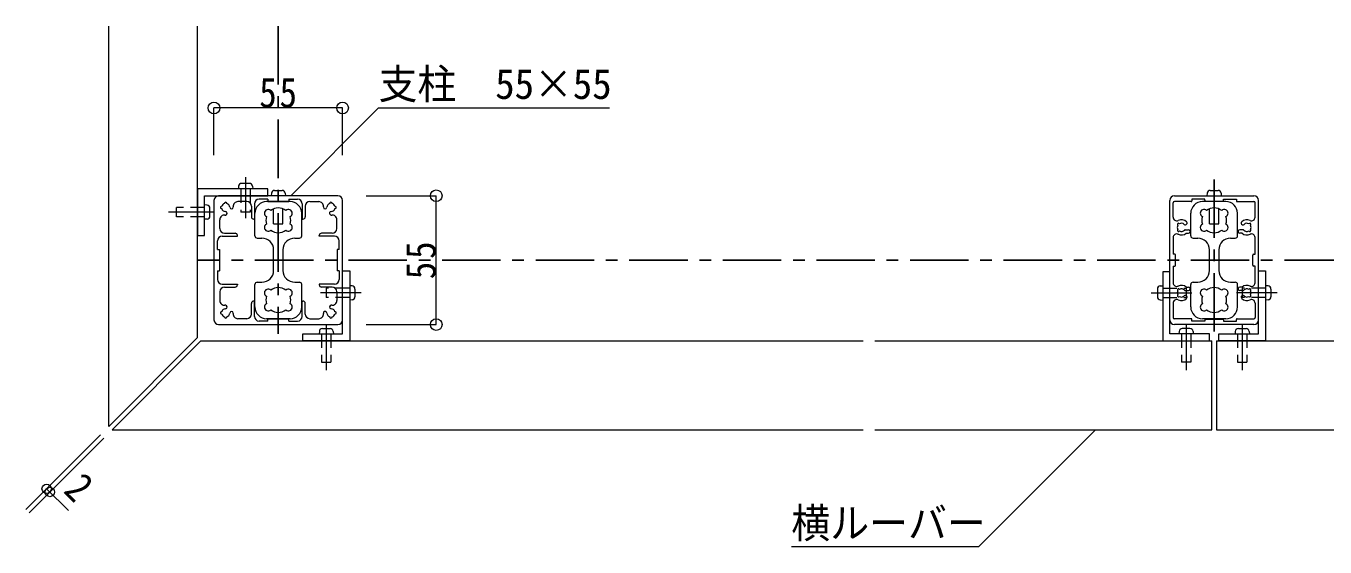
# Model space of a CAD drawing. Units: millimetres at full size, sheet at 1:5; some dimension numbers follow another scale. Extents: x -1050 to 1050, y -742 to 742.
# Drawn here: x -260 to 295, y -374 to -152 of the extents above; entities that cross this region are included whole.
import ezdxf
from ezdxf.enums import TextEntityAlignment as Align

# ---------------------------------------------------------------- set-up
doc = ezdxf.new("R2010")
doc.units = ezdxf.units.MM
doc.header["$LTSCALE"] = 5
doc.linetypes.add('CHAIN1', pattern=[8, 5, -1, 1, -1])
doc.linetypes.add('DASHED1', pattern=[1.8, 1.2, -0.6])
doc.layers.add('0-0_通り芯', color=7, linetype='CHAIN1')
for name, color, linetype, lineweight in [('0-3_寸法', 54, 'Continuous', 20), ('0-4_手摺部材', 92, 'Continuous', 20), ('0-6_パネル', 4, 'Continuous', 20), ('0-9_文字', 3, 'Continuous', 20), ('0-A_支柱', 6, 'Continuous', 20), ('0-B_足元', 4, 'Continuous', 20)]:
    doc.layers.add(name, color=color, linetype=linetype, lineweight=lineweight)
doc.styles.add('ＭＳ ゴシック', font='')
doc.styles.get('ＭＳ ゴシック').set_extended_font_data('MS Gothic')

# ---------------------------------------------------------------- blocks, each defined once
blk = doc.blocks.new('dimension_origin')
at = {"color": 0, "linetype": 'Continuous', "lineweight": -2}
blk.add_circle((0, 0), 1.25, dxfattribs=at)

msp = doc.modelspace()

# ---------------------------------------------------------------- linework, layer by layer
at = {"layer": '0-0_通り芯'}
for p, q in [((-151.98, -151.793), (-151.98, -283.293)), ((248.02, -217.293), (248.02, -283.293)), ((863.02, -251.793), (-186.48, -251.793))]:
    msp.add_line(p, q, dxfattribs=at)
at = {"layer": '0-3_寸法'}
for p, q in [((-179.48, -206.936), (-179.48, -186.793)), ((-124.513, -186.793), (-179.48, -186.793)), ((-124.48, -206.936), (-124.48, -186.793)), ((-114.48, -224.293), (-84.48, -224.293)), ((-84.48, -279.293), (-84.48, -224.293)), ((-114.48, -279.293), (-84.48, -279.293)), ((-250.996, -349.395), (-228.015, -326.414)), ((-249.582, -350.809), (-226.601, -327.828)), ((-259.835, -358.234), (-250.996, -349.395)), ((-250.996, -349.395), (-241.655, -358.736)), ((-258.421, -359.648), (-249.582, -350.809))]:
    msp.add_line(p, q, dxfattribs=at)
at = {"layer": '0-4_手摺部材', "linetype": 'CHAIN1'}
for p, q in [((-165.98, -216.313), (-165.98, -233.793)), ((-179.5, -231.293), (-198.98, -231.293)), ((-116.5, -265.793), (-133.98, -265.793)), ((221.04, -265.793), (238.52, -265.793)), ((275, -265.793), (257.52, -265.793)), ((-131.48, -279.313), (-131.48, -298.793)), ((236.02, -279.313), (236.02, -298.793)), ((260.02, -279.313), (260.02, -298.793))]:
    msp.add_line(p, q, dxfattribs=at)
at = {"layer": '0-4_手摺部材'}
for p, q in [((-168.948, -220.216), (-169.042, -221.293)), ((-164.319, -219.018), (-167.641, -219.018)), ((-163.012, -220.216), (-162.917, -221.293)), ((-182.403, -228.325), (-183.48, -228.23)), ((-181.205, -232.954), (-181.205, -229.632)), ((-164.98, -231.293), (-167.139, -231.293)), ((-163.98, -230.757), (-163.98, -230.793)), ((-182.403, -234.261), (-183.48, -234.355)), ((-131.48, -264.793), (-131.48, -266.952)), ((-130.944, -263.793), (-130.98, -263.793)), ((-120.403, -262.825), (-121.48, -262.73)), ((-119.205, -264.132), (-119.205, -267.454)), ((223.745, -264.132), (223.745, -267.454)), ((224.943, -262.825), (226.02, -262.73)), ((235.484, -263.793), (235.52, -263.793)), ((236.02, -264.793), (236.02, -266.952)), ((260.02, -264.793), (260.02, -266.952)), ((260.556, -263.793), (260.52, -263.793)), ((271.097, -262.825), (270.02, -262.73)), ((272.295, -264.132), (272.295, -267.454)), ((-120.403, -268.761), (-121.48, -268.855)), ((224.943, -268.761), (226.02, -268.855)), ((271.097, -268.761), (270.02, -268.855)), ((-134.448, -282.216), (-134.542, -283.293)), ((-133.141, -281.018), (-129.819, -281.018)), ((-128.512, -282.216), (-128.417, -283.293)), ((233.052, -282.216), (232.958, -283.293)), ((237.681, -281.018), (234.359, -281.018)), ((238.988, -282.216), (239.083, -283.293)), ((257.052, -282.216), (256.958, -283.293)), ((258.359, -281.018), (261.681, -281.018)), ((262.988, -282.216), (263.083, -283.293))]:
    msp.add_line(p, q, dxfattribs=at)
at = {"layer": '0-4_手摺部材', "linetype": 'DASHED1'}
for p, q in [((-167.98, -221.293), (-167.98, -231.293)), ((-183.48, -229.293), (-195.48, -229.293)), ((-167.139, -231.293), (-167.98, -231.293)), ((-131.48, -266.952), (-131.48, -267.793)), ((-121.48, -267.793), (-131.48, -267.793)), ((226.02, -267.793), (236.02, -267.793)), ((236.02, -266.952), (236.02, -267.793)), ((260.02, -266.952), (260.02, -267.793)), ((270.02, -267.793), (260.02, -267.793)), ((-129.48, -283.293), (-129.48, -295.293)), ((234.02, -283.293), (234.02, -295.293)), ((238.02, -283.293), (238.02, -295.293)), ((262.02, -283.293), (262.02, -295.293)), ((238.02, -295.293), (234.02, -295.293))]:
    msp.add_line(p, q, dxfattribs=at)
at = {"layer": '0-4_手摺部材'}
for points in [[(-186.48, -241.293), (-183.48, -241.293), (-183.48, -224.293), (-156.48, -224.293), (-156.48, -221.293)], [(-156.48, -221.293), (-186.48, -221.293), (-186.48, -241.293)], [(-141.48, -286.293), (-141.48, -283.293), (-124.48, -283.293), (-124.48, -256.293), (-121.48, -256.293)], [(-121.48, -256.293), (-121.48, -286.293), (-141.48, -286.293)], [(246.02, -286.293), (246.02, -283.293), (229.02, -283.293), (229.02, -256.793), (226.02, -256.793)], [(226.02, -256.793), (226.02, -286.293), (246.02, -286.293)], [(250.02, -286.293), (250.02, -283.293), (267.02, -283.293), (267.02, -256.293), (270.02, -256.293)], [(270.02, -256.293), (270.02, -286.293), (250.02, -286.293)]]:
    msp.add_lwpolyline(points, dxfattribs=at)
at = {"layer": '0-4_手摺部材', "linetype": 'DASHED1'}
for points in [[(-163.98, -221.293), (-163.98, -231.293), (-164.98, -231.293)], [(-183.48, -233.293), (-195.48, -233.293), (-195.48, -229.293)], [(-121.48, -263.793), (-131.48, -263.793), (-131.48, -264.793)], [(226.02, -263.793), (236.02, -263.793), (236.02, -264.793)], [(270.02, -263.793), (260.02, -263.793), (260.02, -264.793)], [(-133.48, -283.293), (-133.48, -295.293), (-129.48, -295.293)], [(258.02, -283.293), (258.02, -295.293), (262.02, -295.293)]]:
    msp.add_lwpolyline(points, dxfattribs=at)
at = {"layer": '0-4_手摺部材'}
for centre, start, end in [((-167.641, -220.33), 90, 175), ((-164.319, -220.33), 5, 90), ((-182.517, -229.632), 0, 85), ((-182.517, -232.954), 275, 0), ((-120.517, -264.132), 0, 85), ((225.058, -264.132), 95, 180), ((270.983, -264.132), 0, 85), ((-120.517, -267.454), 275, 360), ((225.058, -267.454), 180, 265), ((270.983, -267.454), 275, 360), ((-133.141, -282.33), 90, 175), ((-129.819, -282.33), 5, 90), ((234.359, -282.33), 90, 175), ((237.681, -282.33), 5, 90), ((258.359, -282.33), 90, 175), ((261.681, -282.33), 5, 90)]:
    msp.add_arc(centre, 1.312, start, end, dxfattribs=at)
at = {"layer": '0-6_パネル'}
for p, q in [((-224.48, -322.879), (-224.48, -151.793)), ((-186.48, -284.879), (-186.48, -151.793)), ((-186.48, -284.879), (-224.48, -322.879)), ((-185.066, -286.293), (-223.066, -324.293)), ((-185.066, -286.293), (98.02, -286.293)), ((103.02, -286.293), (247.02, -286.293)), ((247.02, -324.293), (247.02, -286.293)), ((249.02, -286.293), (249.02, -324.293)), ((249.02, -286.293), (395.52, -286.293)), ((-223.066, -324.293), (98.02, -324.293)), ((103.02, -324.293), (247.02, -324.293)), ((249.02, -324.293), (395.52, -324.293))]:
    msp.add_line(p, q, dxfattribs=at)
at = {"layer": '0-9_文字'}
for points in [[(-146.647, -224.293), (-109.147, -186.793), (-10.397, -186.793)], [(197.298, -324.293), (147.298, -374.293), (67.298, -374.293)]]:
    msp.add_lwpolyline(points, dxfattribs=at)
at = {"layer": '0-A_支柱'}
for p, q in [((-153.641, -222.018), (-150.319, -222.018)), ((246.359, -222.018), (249.681, -222.018)), ((-179.48, -226.293), (-179.48, -277.293)), ((-126.48, -224.293), (-177.48, -224.293)), ((-165.48, -226.793), (-169.254, -226.793)), ((-156.48, -225.793), (-160.23, -225.793)), ((-156.48, -225.793), (-156.48, -226.693)), ((-156.48, -226.693), (-147.48, -226.693)), ((-154.948, -223.216), (-155.042, -224.293)), ((-153.98, -226.793), (-153.98, -226.693)), ((-149.98, -226.793), (-149.98, -226.693)), ((-149.012, -223.216), (-148.917, -224.293)), ((-147.48, -225.793), (-147.48, -226.693)), ((-147.48, -225.793), (-143.73, -225.793)), ((-138.48, -226.793), (-134.706, -226.793)), ((-124.48, -277.293), (-124.48, -226.293)), ((229.02, -277.293), (229.02, -226.293)), ((230.52, -233.485), (230.52, -227.293)), ((231.02, -224.293), (265.02, -224.293)), ((238.22, -226.793), (231.02, -226.793)), ((238.52, -225.793), (238.52, -226.493)), ((244.02, -225.793), (238.52, -225.793)), ((244.02, -226.243), (244.02, -225.793)), ((244.32, -226.543), (251.72, -226.543)), ((245.052, -223.216), (244.958, -224.293)), ((246.02, -226.793), (246.02, -226.543)), ((250.02, -226.793), (250.02, -226.543)), ((250.988, -223.216), (251.083, -224.293)), ((252.02, -225.793), (257.52, -225.793)), ((252.02, -226.243), (252.02, -225.793)), ((257.52, -225.793), (257.52, -226.493)), ((257.82, -226.793), (265.02, -226.793)), ((265.52, -233.485), (265.52, -227.293)), ((267.02, -277.293), (267.02, -226.293)), ((-163.48, -228.793), (-163.48, -233.293)), ((-162.23, -227.793), (-162.23, -234.293)), ((-153.98, -236.293), (-153.98, -229.885)), ((-141.73, -227.793), (-141.73, -234.293)), ((-140.48, -228.793), (-140.48, -233.293)), ((246.02, -236.293), (246.02, -229.885)), ((-176.98, -238.293), (-176.98, -234.519)), ((-162.23, -234.293), (-162.48, -234.293)), ((-141.73, -234.293), (-141.48, -234.293)), ((-126.98, -238.293), (-126.98, -234.519)), ((-177.98, -247.293), (-177.98, -243.543)), ((-175.98, -241.543), (-169.48, -241.543)), ((-174.98, -240.293), (-170.48, -240.293)), ((-169.48, -241.543), (-169.48, -241.293)), ((-134.48, -241.543), (-134.48, -241.293)), ((-127.98, -241.543), (-134.48, -241.543)), ((-128.98, -240.293), (-133.48, -240.293)), ((-125.98, -247.293), (-125.98, -243.543)), ((230.52, -242.101), (230.52, -249.293)), ((235.697, -238.793), (237.02, -238.793)), ((236.097, -240.293), (237.02, -240.293)), ((260.343, -238.793), (259.02, -238.793)), ((259.943, -240.293), (259.02, -240.293)), ((265.52, -249.293), (265.52, -242.101)), ((-177.98, -247.293), (-177.08, -247.293)), ((-177.08, -247.293), (-177.08, -256.293)), ((-125.98, -247.293), (-126.88, -247.293)), ((-126.88, -247.293), (-126.88, -256.293)), ((231.22, -249.293), (230.52, -249.293)), ((231.52, -253.993), (231.52, -249.593)), ((264.52, -253.993), (264.52, -249.593)), ((264.82, -249.293), (265.52, -249.293)), ((230.52, -254.293), (231.22, -254.293)), ((230.52, -254.293), (230.52, -261.485)), ((265.52, -254.293), (264.82, -254.293)), ((265.52, -261.485), (265.52, -254.293)), ((-177.98, -256.293), (-177.08, -256.293)), ((-177.98, -256.293), (-177.98, -260.043)), ((-125.98, -256.293), (-126.88, -256.293)), ((-125.98, -256.293), (-125.98, -260.043)), ((-176.98, -265.293), (-176.98, -269.067)), ((-175.98, -262.043), (-169.48, -262.043)), ((-174.98, -263.293), (-170.48, -263.293)), ((-169.48, -262.043), (-169.48, -262.293)), ((-134.48, -262.043), (-134.48, -262.293)), ((-127.98, -262.043), (-134.48, -262.043)), ((-128.98, -263.293), (-133.48, -263.293)), ((-126.98, -265.293), (-126.98, -269.067)), ((235.697, -264.793), (237.02, -264.793)), ((236.097, -263.293), (237.02, -263.293)), ((259.943, -263.293), (259.02, -263.293)), ((260.343, -264.793), (259.02, -264.793)), ((-163.48, -274.793), (-163.48, -270.293)), ((-162.23, -269.293), (-162.48, -269.293)), ((-162.23, -275.793), (-162.23, -269.293)), ((-141.73, -269.293), (-141.48, -269.293)), ((-141.73, -275.793), (-141.73, -269.293)), ((-140.48, -274.793), (-140.48, -270.293)), ((230.52, -270.101), (230.52, -276.293)), ((265.52, -270.101), (265.52, -276.293)), ((-165.48, -276.793), (-169.254, -276.793)), ((-156.48, -277.793), (-156.48, -276.893)), ((-156.48, -276.893), (-147.48, -276.893)), ((-147.48, -277.793), (-147.48, -276.893)), ((-138.48, -276.793), (-134.706, -276.793)), ((238.22, -276.793), (231.02, -276.793)), ((238.52, -277.793), (238.52, -277.093)), ((244.02, -277.343), (244.02, -277.793)), ((244.32, -277.043), (251.72, -277.043)), ((252.02, -277.343), (252.02, -277.793)), ((257.52, -277.793), (257.52, -277.093)), ((257.82, -276.793), (265.02, -276.793)), ((-177.48, -279.293), (-126.48, -279.293)), ((-156.48, -277.793), (-160.23, -277.793)), ((-147.48, -277.793), (-143.73, -277.793)), ((265.02, -279.293), (231.02, -279.293)), ((244.02, -277.793), (238.52, -277.793)), ((252.02, -277.793), (257.52, -277.793))]:
    msp.add_line(p, q, dxfattribs=at)
for points in [[(-153.98, -236.293), (-149.98, -236.293), (-149.98, -229.885)], [(246.02, -236.293), (250.02, -236.293), (250.02, -229.885)]]:
    msp.add_lwpolyline(points, dxfattribs=at)
for centre, radius, start, end in [((-153.641, -223.331), 1.312, 90, 175), ((-150.319, -223.331), 1.312, 5, 90), ((246.359, -223.331), 1.312, 90, 175), ((249.681, -223.331), 1.312, 5, 90), ((-177.48, -226.293), 2, 90, 180), ((-174.48, -229.293), 1.75, 106.42642, 163.57358), ((-174.48, -227.543), 0.5, 351.78679, 188.21321), ((-174.48, -229.293), 1.75, 2.4576, 73.57358), ((-169.254, -228.793), 2, 90, 185.46502), ((-165.48, -228.793), 2, 0, 90), ((-160.23, -227.793), 2, 90, 180), ((-143.73, -227.793), 2, 0, 90), ((-138.48, -228.793), 2, 90, 180), ((-134.706, -228.793), 2, 354.53498, 90), ((-129.48, -229.293), 1.75, 106.42642, 177.5424), ((-129.48, -227.543), 0.5, 351.78679, 188.21321), ((-129.48, -229.293), 1.75, 16.42642, 73.57358), ((-126.48, -226.293), 2, 0, 90), ((231.02, -226.293), 2, 90, 180), ((231.02, -227.293), 0.5, 90, 180), ((238.22, -226.493), 0.3, 270, 360), ((244.32, -226.243), 0.3, 180, 270), ((251.72, -226.243), 0.3, 270, 360), ((257.82, -226.493), 0.3, 180, 270), ((265.02, -226.293), 2, 0, 90), ((265.02, -227.293), 0.5, 0, 90), ((-174.98, -234.519), 2, 84.53498, 180), ((-176.23, -229.293), 0.5, 81.78679, 278.21321), ((-174.48, -229.293), 1.75, 196.42642, 267.5424), ((-174.48, -229.293), 3.25, 264.53498, 267.5424), ((-174.587, -231.791), 0.75, 267.5424, 87.5424), ((-171.982, -229.186), 0.75, 182.4576, 2.4576), ((-174.48, -229.293), 3.25, 2.4576, 5.46502), ((-131.978, -229.186), 0.75, 177.5424, 357.5424), ((-129.48, -229.293), 3.25, 174.53498, 177.5424), ((-129.373, -231.791), 0.75, 92.4576, 272.4576), ((-129.48, -229.293), 1.75, 272.4576, 343.57358), ((-129.48, -229.293), 3.25, 272.4576, 275.46502), ((-128.98, -234.519), 2, 0, 95.46502), ((-127.73, -229.293), 0.5, 261.78679, 98.21321), ((-174.98, -238.293), 2, 180, 270), ((-162.48, -233.293), 1, 180, 270), ((-141.48, -233.293), 1, 270, 360), ((-128.98, -238.293), 2, 270, 360), ((232.02, -233.485), 1.5, 180, 294.90105), ((234.02, -237.793), 1.75, 151.42641, 208.57359), ((232.783, -236.555), 0.5, 36.78678, 233.2132), ((232.783, -239.03), 0.5, 126.7868, 323.21322), ((234.02, -237.793), 3.25, 47.45759, 114.90105), ((234.02, -237.793), 1.75, 47.45759, 118.57357), ((235.71, -235.951), 0.75, 227.45759, 47.45759), ((260.33, -235.951), 0.75, 132.54241, 312.54241), ((262.02, -237.793), 3.25, 65.09895, 132.54241), ((262.02, -237.793), 1.75, 61.42643, 132.54241), ((263.257, -236.555), 0.5, 306.7868, 143.21322), ((263.257, -239.03), 0.5, 216.78678, 53.2132), ((264.02, -233.485), 1.5, 245.09895, 360), ((262.02, -237.793), 1.75, 331.42641, 28.57359), ((-175.98, -243.543), 2, 90, 180), ((-170.48, -241.293), 1, 0, 90), ((-133.48, -241.293), 1, 90, 180), ((-127.98, -243.543), 2, 0, 90), ((232.02, -242.101), 1.5, 65.09895, 180), ((234.02, -237.793), 3.25, 245.09895, 309.71514), ((234.02, -237.793), 1.75, 241.42643, 318.18969), ((235.697, -239.293), 0.5, 90, 138.18969), ((237.02, -239.543), 0.75, 270, 90), ((259.02, -239.543), 0.75, 90, 270), ((262.02, -237.793), 3.25, 230.28486, 294.90105), ((260.343, -239.293), 0.5, 41.81031, 90), ((262.02, -237.793), 1.75, 221.81031, 298.57357), ((264.02, -242.101), 1.5, 0, 114.90105), ((231.22, -249.593), 0.3, 0, 90), ((264.82, -249.593), 0.3, 90, 180), ((231.22, -253.993), 0.3, 270, 360), ((264.82, -253.993), 0.3, 180, 270), ((-175.98, -260.043), 2, 180, 270), ((-127.98, -260.043), 2, 270, 0), ((-174.98, -265.293), 2, 90, 180), ((-170.48, -262.293), 1, 270, 360), ((-133.48, -262.293), 1, 180, 270), ((-128.98, -265.293), 2, 0, 90), ((232.02, -261.485), 1.5, 180, 294.90105), ((234.02, -265.793), 1.75, 151.42641, 208.57359), ((232.783, -264.555), 0.5, 36.78678, 233.2132), ((234.02, -265.793), 3.25, 50.28486, 114.90105), ((234.02, -265.793), 1.75, 41.81031, 118.57357), ((235.697, -264.293), 0.5, 221.81031, 270), ((237.02, -264.043), 0.75, 270, 90), ((259.02, -264.043), 0.75, 90, 270), ((262.02, -265.793), 3.25, 65.09895, 129.71514), ((260.343, -264.293), 0.5, 270, 318.18969), ((262.02, -265.793), 1.75, 61.42643, 138.18969), ((263.257, -264.555), 0.5, 306.7868, 143.21322), ((264.02, -261.485), 1.5, 245.09895, 360), ((262.02, -265.793), 1.75, 331.42641, 28.57359), ((-174.98, -269.067), 2, 180, 275.46502), ((-174.48, -274.293), 3.25, 92.4576, 95.46502), ((-174.587, -271.795), 0.75, 272.4576, 92.4576), ((-162.48, -270.293), 1, 90, 180), ((-141.48, -270.293), 1, 0, 90), ((-129.373, -271.795), 0.75, 87.5424, 267.5424), ((-129.48, -274.293), 3.25, 84.53498, 87.5424), ((-128.98, -269.067), 2, 264.53498, 0), ((232.02, -270.101), 1.5, 65.09895, 180), ((232.783, -267.03), 0.5, 126.7868, 323.21322), ((234.02, -265.793), 3.25, 245.09895, 312.54241), ((234.02, -265.793), 1.75, 241.42643, 312.54241), ((235.71, -267.635), 0.75, 312.54241, 132.54241), ((260.33, -267.635), 0.75, 47.45759, 227.45759), ((262.02, -265.793), 3.25, 227.45759, 294.90105), ((262.02, -265.793), 1.75, 227.45759, 298.57357), ((263.257, -267.03), 0.5, 216.78678, 53.2132), ((264.02, -270.101), 1.5, 0, 114.90105), ((-177.48, -277.293), 2, 180, 270), ((-176.23, -274.293), 0.5, 81.78679, 278.21321), ((-174.48, -274.293), 1.75, 92.4576, 163.57358), ((-174.48, -274.293), 1.75, 196.42642, 253.57358), ((-174.48, -276.043), 0.5, 171.78679, 8.21321), ((-174.48, -274.293), 1.75, 286.42642, 357.5424), ((-171.982, -274.4), 0.75, 357.5424, 177.5424), ((-169.254, -274.793), 2, 174.53498, 270), ((-174.48, -274.293), 3.25, 354.53498, 357.5424), ((-165.48, -274.793), 2, 270, 0), ((-160.23, -275.793), 2, 180, 270), ((-143.73, -275.793), 2, 270, 360), ((-138.48, -274.793), 2, 180, 270), ((-134.706, -274.793), 2, 270, 5.46502), ((-131.978, -274.4), 0.75, 2.4576, 182.4576), ((-129.48, -274.293), 3.25, 182.4576, 185.46502), ((-129.48, -274.293), 1.75, 182.4576, 253.57358), ((-129.48, -276.043), 0.5, 171.78679, 8.21321), ((-129.48, -274.293), 1.75, 16.42642, 87.5424), ((-129.48, -274.293), 1.75, 286.42642, 343.57358), ((-127.73, -274.293), 0.5, 261.78679, 98.21321), ((-126.48, -277.293), 2, 270, 360), ((231.02, -277.293), 2, 180, 270), ((231.02, -276.293), 0.5, 180, 270), ((238.22, -277.093), 0.3, 0, 90), ((244.32, -277.343), 0.3, 90, 180), ((251.72, -277.343), 0.3, 0, 90), ((257.82, -277.093), 0.3, 90, 180), ((265.02, -276.293), 0.5, 270, 360), ((265.02, -277.293), 2, 270, 360)]:
    msp.add_arc(centre, radius, start, end, dxfattribs=at)
at = {"layer": '0-B_足元'}
for p, q in [((-146.98, -226.793), (-156.98, -226.793)), ((253.02, -226.793), (243.02, -226.793)), ((-161.98, -241.393), (-161.98, -231.793)), ((-141.98, -241.393), (-141.98, -231.793)), ((238.02, -241.393), (238.02, -231.793)), ((258.02, -241.393), (258.02, -231.793)), ((-160.98, -242.393), (-158.98, -242.393)), ((-144.98, -242.393), (-142.98, -242.393)), ((239.02, -242.393), (241.02, -242.393)), ((255.02, -242.393), (257.02, -242.393)), ((-153.98, -256.193), (-153.98, -247.393)), ((-149.98, -247.393), (-149.98, -256.193)), ((246.02, -256.193), (246.02, -247.393)), ((250.02, -247.393), (250.02, -256.193)), ((-161.98, -271.793), (-161.98, -262.193)), ((-160.98, -261.193), (-158.98, -261.193)), ((-144.98, -261.193), (-142.98, -261.193)), ((-141.98, -271.793), (-141.98, -262.193)), ((238.02, -271.793), (238.02, -262.193)), ((239.02, -261.193), (241.02, -261.193)), ((255.02, -261.193), (257.02, -261.193)), ((258.02, -271.793), (258.02, -262.193)), ((-146.98, -276.793), (-156.98, -276.793)), ((253.02, -276.793), (243.02, -276.793))]:
    msp.add_line(p, q, dxfattribs=at)
for centre, radius, start, end in [((-156.98, -231.793), 5, 90, 180), ((-146.98, -231.793), 5, 0, 90), ((243.02, -231.793), 5, 90, 180), ((253.02, -231.793), 5, 0, 90), ((-156.321, -231.753), 1.6, 46.31839, 243.6816), ((-151.98, -234.793), 5.3, 162.3632, 197.6368), ((-151.98, -234.793), 5.3, 52.36321, 127.63679), ((-147.638, -231.753), 1.6, 296.3184, 133.68161), ((-151.98, -234.793), 5.3, 342.3632, 17.6368), ((243.679, -231.753), 1.6, 46.31839, 243.6816), ((248.02, -234.793), 5.3, 162.3632, 197.6368), ((248.02, -234.793), 5.3, 52.36321, 127.63679), ((252.362, -231.753), 1.6, 296.3184, 133.68161), ((248.02, -234.793), 5.3, 342.3632, 17.6368), ((-156.321, -237.833), 1.6, 116.3184, 313.68161), ((-147.638, -237.833), 1.6, 226.31839, 63.6816), ((243.679, -237.833), 1.6, 116.3184, 313.68161), ((252.362, -237.833), 1.6, 226.31839, 63.6816), ((-160.98, -241.393), 1, 180, 270), ((-158.98, -247.393), 5, 0, 90), ((-151.98, -234.793), 5.3, 232.3632, 307.6368), ((-144.98, -247.393), 5, 90, 180), ((-142.98, -241.393), 1, 270, 360), ((239.02, -241.393), 1, 180, 270), ((241.02, -247.393), 5, 0, 90), ((248.02, -234.793), 5.3, 232.3632, 307.6368), ((255.02, -247.393), 5, 90, 180), ((257.02, -241.393), 1, 270, 360), ((-158.98, -256.193), 5, 270, 360), ((-144.98, -256.193), 5, 180, 270), ((241.02, -256.193), 5, 270, 360), ((255.02, -256.193), 5, 180, 270), ((-160.98, -262.193), 1, 90, 180), ((-156.321, -265.753), 1.6, 46.31839, 243.6816), ((-151.98, -268.793), 5.3, 52.36321, 127.63679), ((-147.638, -265.753), 1.6, 296.3184, 133.68161), ((-142.98, -262.193), 1, 0, 90), ((239.02, -262.193), 1, 90, 180), ((243.679, -265.753), 1.6, 46.31839, 243.6816), ((248.02, -268.793), 5.3, 52.36321, 127.63679), ((252.362, -265.753), 1.6, 296.3184, 133.68161), ((257.02, -262.193), 1, 0, 90), ((-156.98, -271.793), 5, 180, 270), ((-156.321, -271.833), 1.6, 116.3184, 313.68161), ((-151.98, -268.793), 5.3, 162.3632, 197.6368), ((-147.638, -271.833), 1.6, 226.31839, 63.6816), ((-146.98, -271.793), 5, 270, 360), ((-151.98, -268.793), 5.3, 342.3632, 17.6368), ((243.02, -271.793), 5, 180, 270), ((243.679, -271.833), 1.6, 116.3184, 313.68161), ((248.02, -268.793), 5.3, 162.3632, 197.6368), ((252.362, -271.833), 1.6, 226.31839, 63.6816), ((253.02, -271.793), 5, 270, 360), ((248.02, -268.793), 5.3, 342.3632, 17.6368), ((-151.98, -268.793), 5.3, 232.3632, 307.6368), ((248.02, -268.793), 5.3, 232.3632, 307.6368)]:
    msp.add_arc(centre, radius, start, end, dxfattribs=at)

# ---------------------------------------------------------------- block references
at = {"layer": '0-3_寸法'}
for p, xscale, yscale, rotation in [((-179.48, -186.793), 2, 2, 180), ((-84.48, -224.293), 2, 2, 90), ((-84.48, -279.293), 2, 2, 270), ((-250.996, -349.395), 1.6, 1.6, 135), ((-249.582, -350.809), 1.6, 1.6, 315)]:
    msp.add_blockref('dimension_origin', p, dxfattribs=dict(at, xscale=xscale, yscale=yscale, rotation=rotation))
at = {"layer": '0-3_寸法', "xscale": 2, "yscale": 2}
msp.add_blockref('dimension_origin', (-124.513, -186.793), dxfattribs=at)

# ---------------------------------------------------------------- texts
at = {"layer": '0-3_寸法', "style": 'ＭＳ ゴシック', "width": 0.85}
msp.add_text('2', height=12.83, rotation=315, dxfattribs=at).set_placement((-246.958, -353.433), align=Align.BOTTOM_LEFT)
at = {"layer": '0-3_寸法', "insert": (-160.121, -186.793), "char_height": 12.83, "attachment_point": 7, "style": 'ＭＳ ゴシック'}
msp.add_mtext('\\T1.17;\\W0.85;55', dxfattribs=at)
at = {"layer": '0-3_寸法', "insert": (-84.48, -259.918), "char_height": 12.83, "attachment_point": 7, "rotation": 90, "style": 'ＭＳ ゴシック'}
msp.add_mtext('\\T1.17;\\W0.85;55', dxfattribs=at)
at = {"layer": '0-9_文字', "style": 'ＭＳ ゴシック', "width": 0.95}
for s, p in [('支柱\u300055×55', (-109.147, -186.793)), ('横ルーバー', (67.298, -374.293))]:
    msp.add_text(s, height=12.83, dxfattribs=at).set_placement(p, align=Align.BOTTOM_LEFT)

doc.saveas('drawing.dxf')
